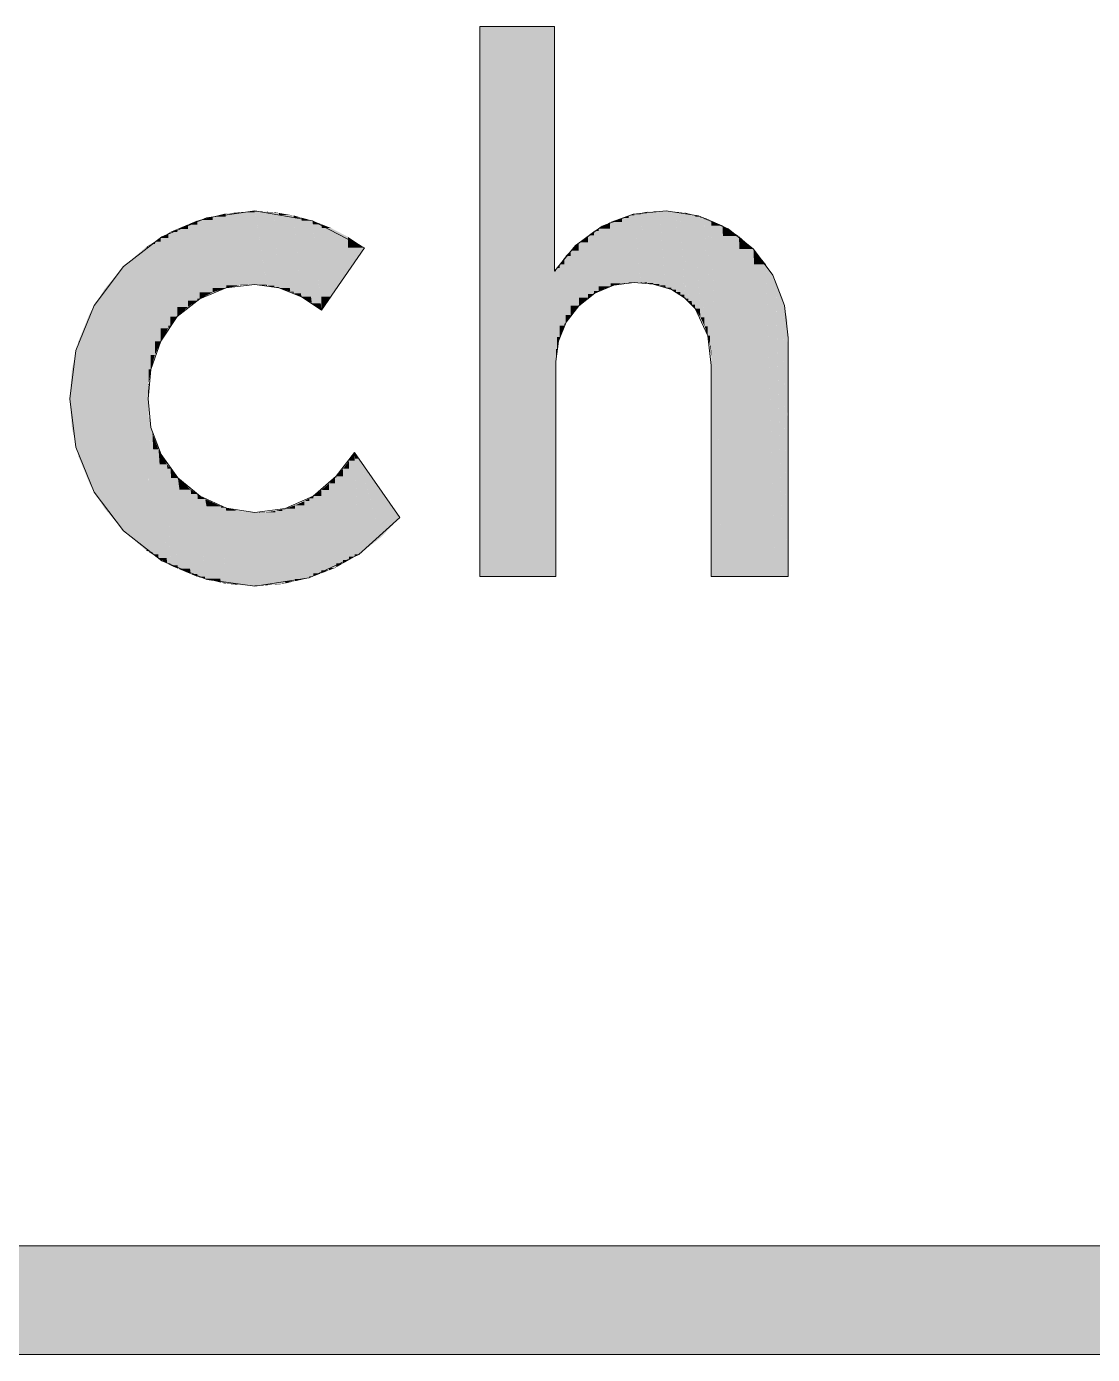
# Model space of a CAD drawing. Extents: x -1 to 1342, y -35 to 723.
# Drawn here: x 1240.854 to 1244.786, y 266.8 to 271.698 of the extents above; entities that cross this region are included whole.
import ezdxf

# ---------------------------------------------------------------- set-up
doc = ezdxf.new("R2010")
doc.units = 0
doc.layers.get('0').update_dxf_attribs({"lineweight": 18})
doc.layers.add('P11_Plankopf_Ausführung_AF_4_800 Plankopf', color=7, linetype='Continuous', lineweight=25)

# ---------------------------------------------------------------- blocks, each defined once
blk = doc.blocks.new('Referenz-A0SKLQSHLL', base_point=(1054.4775, 131.3883))
at = {"layer": 'P11_Plankopf_Ausführung_AF_4_800 Plankopf', "color": 0, "linetype": 'Continuous', "lineweight": 13, "ltscale": 16.9}
for p, q in [((1242.8021, 271.6976), (1242.5258, 271.6976)), ((1242.5258, 271.6976), (1242.5258, 269.6696)), ((1242.8021, 270.7948), (1242.8021, 271.6976)), ((1241.5185, 270.9925), (1241.3531, 270.9225)), ((1241.6963, 271.0173), (1241.5185, 270.9925)), ((1241.9092, 270.9814), (1241.6963, 271.0173)), ((1243.0923, 271.0051), (1242.9781, 270.9615)), ((1243.214, 271.0176), (1243.0923, 271.0051)), ((1243.3325, 270.9996), (1243.214, 271.0176)), ((1243.4423, 270.9516), (1243.3325, 270.9996)), ((1242.1007, 270.8817), (1241.9092, 270.9814)), ((1242.9781, 270.9615), (1242.8791, 270.8898)), ((1243.5359, 270.8768), (1243.4423, 270.9516)), ((1241.3531, 270.9225), (1241.2114, 270.812)), ((1242.8791, 270.8898), (1242.8021, 270.7948)), ((1241.942, 270.6514), (1242.1007, 270.8817)), ((1243.607, 270.7803), (1243.5359, 270.8768)), ((1241.2114, 270.812), (1241.1032, 270.6687)), ((1241.6963, 270.7461), (1241.5912, 270.7339)), ((1241.7847, 270.7334), (1241.6963, 270.7461)), ((1243.021, 270.7437), (1242.9512, 270.7144)), ((1243.0961, 270.7539), (1243.021, 270.7437)), ((1243.1662, 270.748), (1243.0961, 270.7539)), ((1243.2333, 270.7272), (1243.1662, 270.748)), ((1243.6507, 270.6687), (1243.607, 270.7803)), ((1241.4934, 270.6935), (1241.4103, 270.6281)), ((1241.5912, 270.7339), (1241.4934, 270.6935)), ((1241.8679, 270.7013), (1241.7847, 270.7334)), ((1241.942, 270.6514), (1241.8679, 270.7013)), ((1242.9512, 270.7144), (1242.8913, 270.668)), ((1243.2814, 270.6976), (1243.2333, 270.7272)), ((1243.3207, 270.6571), (1243.2814, 270.6976)), ((1241.1032, 270.6687), (1241.0357, 270.5023)), ((1242.8913, 270.668), (1242.8454, 270.6076)), ((1243.3675, 270.5569), (1243.3207, 270.6571)), ((1243.664, 270.5495), (1243.6507, 270.6687)), ((1241.4103, 270.6281), (1241.3493, 270.5368)), ((1242.8454, 270.6076), (1242.8168, 270.5375)), ((1243.3802, 270.447), (1243.3675, 270.5569)), ((1243.664, 269.6696), (1243.664, 270.5495)), ((1241.0357, 270.5023), (1241.0137, 270.324)), ((1241.3493, 270.5368), (1241.3126, 270.4333)), ((1242.8168, 270.5375), (1242.8072, 270.4623)), ((1242.8072, 269.6696), (1242.8072, 270.4623)), ((1243.3802, 270.447), (1243.3802, 269.6696)), ((1241.3126, 270.4333), (1241.3025, 270.324)), ((1241.0137, 270.324), (1241.036, 270.1462)), ((1241.3025, 270.324), (1241.3131, 270.2184)), ((1241.3131, 270.2184), (1241.3506, 270.119)), ((1241.036, 270.1462), (1241.1037, 269.9802)), ((1241.3506, 270.119), (1241.4126, 270.0328)), ((1241.9967, 270.0387), (1242.0646, 270.1271)), ((1242.2312, 269.8866), (1242.0646, 270.1271)), ((1241.4126, 270.0328), (1241.4948, 269.9655)), ((1241.9121, 269.9661), (1241.9967, 270.0387)), ((1241.1037, 269.9802), (1241.212, 269.8374)), ((1241.4948, 269.9655), (1241.5915, 269.9218)), ((1241.8087, 269.9197), (1241.9121, 269.9661)), ((1241.5915, 269.9218), (1241.6963, 269.9047)), ((1241.6963, 269.9047), (1241.8087, 269.9197)), ((1242.0804, 269.7507), (1242.2312, 269.8866)), ((1241.212, 269.8374), (1241.3536, 269.7275)), ((1241.3536, 269.7275), (1241.5188, 269.6579)), ((1241.897, 269.6639), (1242.0804, 269.7507)), ((1241.6963, 269.6335), (1241.897, 269.6639)), ((1242.5258, 269.6696), (1242.8072, 269.6696)), ((1243.3802, 269.6696), (1243.664, 269.6696)), ((1241.5188, 269.6579), (1241.6963, 269.6335)), ((1252.8266, 267.2), (1054.8266, 267.2)), ((1054.8266, 266.8), (1252.8266, 266.8))]:
    blk.add_line(p, q, dxfattribs=at)
at = {"layer": 'P11_Plankopf_Ausführung_AF_4_800 Plankopf', "color": 0, "linetype": 'Continuous', "lineweight": 0, "ltscale": 0.0169}
for points in [[(1242.5258, 269.6696), (1242.8021, 269.6696), (1242.5258, 271.6976)], [(1242.8021, 270.7948), (1242.8021, 271.6976), (1242.5258, 271.6976)], [(1242.8021, 270.7948), (1242.6488, 270.7948), (1242.5258, 271.6976)], [(1241.4934, 270.982), (1241.484, 270.982), (1241.4934, 270.9843)], [(1241.5409, 270.9843), (1241.4934, 270.9843), (1241.5409, 270.9961)], [(1241.5409, 270.717), (1241.4934, 270.717), (1241.4934, 270.9843)], [(1241.5409, 270.717), (1241.5409, 270.9843), (1241.4934, 270.9843)], [(1241.5888, 270.9961), (1241.5409, 270.9961), (1241.5888, 271.008)], [(1241.5888, 270.733), (1241.5409, 270.733), (1241.5409, 270.9961)], [(1241.5888, 270.733), (1241.5888, 270.9961), (1241.5409, 270.9961)], [(1241.5912, 271.008), (1241.5888, 271.008), (1241.5912, 271.0082)], [(1241.5912, 270.7339), (1241.5888, 270.7339), (1241.5888, 271.008)], [(1241.5912, 270.7339), (1241.5912, 271.008), (1241.5888, 271.008)], [(1241.6434, 271.0082), (1241.5912, 271.0082), (1241.6434, 271.0127)], [(1241.6434, 270.7436), (1241.5912, 270.7436), (1241.5912, 271.0082)], [(1241.6434, 270.7436), (1241.6434, 271.0082), (1241.5912, 271.0082)], [(1241.6963, 271.0127), (1241.6434, 271.0127), (1241.6963, 271.0173)], [(1241.6963, 270.7461), (1241.6434, 270.7461), (1241.6434, 271.0127)], [(1241.6963, 270.7461), (1241.6963, 271.0127), (1241.6434, 271.0127)], [(1241.7402, 270.7461), (1241.6963, 270.7461), (1241.6963, 271.0173)], [(1241.7409, 271.0145), (1241.6968, 271.0145), (1241.6963, 271.0173)], [(1241.7409, 270.7422), (1241.7409, 271.0145), (1241.6968, 271.0145)], [(1241.7679, 270.7422), (1241.7409, 270.7422), (1241.7409, 271.0145)], [(1241.7684, 271.0127), (1241.741, 271.0127), (1241.7409, 271.0145)], [(1241.7684, 270.7367), (1241.7684, 271.0127), (1241.741, 271.0127)], [(1241.7845, 270.7367), (1241.7684, 270.7367), (1241.7684, 271.0127)], [(1241.7847, 271.01), (1241.7686, 271.01), (1241.7684, 271.0127)], [(1241.7847, 270.7334), (1241.7847, 271.01), (1241.7686, 271.01)], [(1241.8252, 270.7334), (1241.7847, 270.7334), (1241.7847, 271.01)], [(1241.8272, 271.0028), (1241.7857, 271.0028), (1241.7847, 271.01)], [(1241.8272, 270.7197), (1241.8272, 271.0028), (1241.7857, 271.0028)], [(1241.8394, 270.7197), (1241.8272, 270.7197), (1241.8272, 271.0028)], [(1241.8396, 271.0007), (1241.8273, 271.0007), (1241.8272, 271.0028)], [(1241.8396, 270.7141), (1241.8396, 271.0007), (1241.8273, 271.0007)], [(1241.8667, 270.7141), (1241.8396, 270.7141), (1241.8396, 271.0007)], [(1241.8679, 270.9928), (1241.8404, 270.9928), (1241.8396, 271.0007)], [(1241.8679, 270.7013), (1241.8679, 270.9928), (1241.8404, 270.9928)], [(1241.9036, 270.7013), (1241.8679, 270.7013), (1241.8679, 270.9928)], [(1241.9064, 270.9822), (1241.8692, 270.9822), (1241.8679, 270.9928)], [(1243.0507, 270.977), (1243.0095, 270.977), (1243.0507, 270.9919)], [(1243.0754, 270.9919), (1243.0507, 270.9919), (1243.0754, 271.0008)], [(1243.0754, 270.7522), (1243.0507, 270.7522), (1243.0507, 270.9919)], [(1243.0754, 270.7522), (1243.0754, 270.9919), (1243.0507, 270.9919)], [(1243.0961, 271.0008), (1243.0754, 271.0008), (1243.0961, 271.0049)], [(1243.0961, 270.7539), (1243.0754, 270.7539), (1243.0754, 271.0008)], [(1243.0961, 270.7539), (1243.0961, 271.0008), (1243.0754, 271.0008)], [(1243.1196, 271.0049), (1243.0961, 271.0049), (1243.1196, 271.0095)], [(1243.1195, 270.7539), (1243.0961, 270.7539), (1243.0961, 271.0049)], [(1243.1196, 270.7536), (1243.1196, 271.0049), (1243.0961, 271.0049)], [(1243.143, 271.0095), (1243.1196, 271.0095), (1243.143, 271.0142)], [(1243.1428, 270.7536), (1243.1196, 270.7536), (1243.1196, 271.0095)], [(1243.143, 270.7517), (1243.143, 271.0095), (1243.1196, 271.0095)], [(1243.144, 271.0142), (1243.143, 271.0142), (1243.144, 271.0144)], [(1243.144, 270.7517), (1243.143, 270.7517), (1243.143, 271.0142)], [(1243.144, 270.7515), (1243.144, 271.0142), (1243.143, 271.0142)], [(1243.1662, 271.0144), (1243.144, 271.0144), (1243.1662, 271.0154)], [(1243.1659, 270.7515), (1243.144, 270.7515), (1243.144, 271.0144)], [(1243.1662, 270.748), (1243.1662, 271.0144), (1243.144, 271.0144)], [(1243.189, 271.0154), (1243.1662, 271.0154), (1243.189, 271.0165)], [(1243.1886, 270.748), (1243.1662, 270.748), (1243.1662, 271.0154)], [(1243.189, 270.7427), (1243.189, 271.0154), (1243.1662, 271.0154)], [(1243.2115, 271.0165), (1243.189, 271.0165), (1243.2115, 271.0175)], [(1243.2109, 270.7427), (1243.189, 270.7427), (1243.189, 271.0165)], [(1243.2115, 270.7357), (1243.2115, 271.0165), (1243.189, 271.0165)], [(1243.214, 271.0175), (1243.2115, 271.0175), (1243.214, 271.0176)], [(1243.214, 270.7357), (1243.2115, 270.7357), (1243.2115, 271.0175)], [(1243.214, 270.7348), (1243.214, 271.0175), (1243.2115, 271.0175)], [(1243.2328, 270.7348), (1243.214, 270.7348), (1243.214, 271.0176)], [(1243.2333, 271.0157), (1243.2141, 271.0157), (1243.214, 271.0176)], [(1243.2333, 270.7272), (1243.2333, 271.0157), (1243.2141, 271.0157)], [(1243.2497, 270.7272), (1243.2333, 270.7272), (1243.2333, 271.0157)], [(1243.2501, 271.014), (1243.2334, 271.014), (1243.2333, 271.0157)], [(1243.2501, 270.7187), (1243.2501, 271.014), (1243.2334, 271.014)], [(1243.2657, 270.7187), (1243.2501, 270.7187), (1243.2501, 271.014)], [(1243.2662, 271.0125), (1243.2502, 271.0125), (1243.2501, 271.014)], [(1243.2662, 270.7088), (1243.2662, 271.0125), (1243.2502, 271.0125)], [(1243.2808, 270.7088), (1243.2662, 270.7088), (1243.2662, 271.0125)], [(1243.2814, 271.011), (1243.2663, 271.011), (1243.2662, 271.0125)], [(1243.2814, 270.6976), (1243.2814, 271.011), (1243.2663, 271.011)], [(1243.2856, 270.6976), (1243.2814, 270.6976), (1243.2814, 271.011)], [(1243.2857, 271.0105), (1243.2814, 271.0105), (1243.2814, 271.011)], [(1243.2857, 270.6938), (1243.2857, 271.0105), (1243.2814, 271.0105)], [(1243.2953, 270.6938), (1243.2857, 270.6938), (1243.2857, 271.0105)], [(1243.2956, 271.008), (1243.2857, 271.008), (1243.2857, 271.0105)], [(1243.2956, 270.6852), (1243.2956, 271.008), (1243.2857, 271.008)], [(1243.3082, 270.6852), (1243.2956, 270.6852), (1243.2956, 271.008)], [(1243.3087, 271.0045), (1243.2957, 271.0045), (1243.2956, 271.008)], [(1243.3087, 270.6716), (1243.3087, 271.0045), (1243.2957, 271.0045)], [(1243.3202, 270.6716), (1243.3087, 270.6716), (1243.3087, 271.0045)], [(1243.3207, 271.0014), (1243.3088, 271.0014), (1243.3087, 271.0045)], [(1243.3207, 270.6571), (1243.3207, 271.0014), (1243.3088, 271.0014)], [(1243.3382, 270.6571), (1243.3207, 270.6571), (1243.3207, 271.0014)], [(1243.3399, 270.9964), (1243.3209, 270.9964), (1243.3207, 271.0014)], [(1243.3399, 270.6254), (1243.3399, 270.9964), (1243.3209, 270.9964)], [(1243.3541, 270.6254), (1243.3399, 270.6254), (1243.3399, 270.9964)], [(1243.3554, 270.9924), (1243.34, 270.9924), (1243.3399, 270.9964)], [(1243.3554, 270.5922), (1243.3554, 270.9924), (1243.34, 270.9924)], [(1243.3555, 270.5922), (1243.3554, 270.5922), (1243.3554, 270.9924)], [(1243.3555, 270.9923), (1243.3554, 270.9923), (1243.3554, 270.9924)], [(1243.3555, 270.5919), (1243.3555, 270.9923), (1243.3554, 270.9923)], [(1243.3666, 270.5919), (1243.3555, 270.5919), (1243.3555, 270.9923)], [(1243.3675, 270.987), (1243.3557, 270.987), (1243.3555, 270.9923)], [(1243.3675, 270.5569), (1243.3675, 270.987), (1243.3557, 270.987)], [(1243.3751, 270.5569), (1243.3675, 270.5569), (1243.3675, 270.987)], [(1243.3757, 270.9835), (1243.3676, 270.9835), (1243.3675, 270.987)], [(1243.3757, 270.5208), (1243.3757, 270.9835), (1243.3676, 270.9835)], [(1243.3796, 270.5208), (1243.3757, 270.5208), (1243.3757, 270.9835)], [(1243.3799, 270.9816), (1243.3757, 270.9816), (1243.3757, 270.9835)], [(1241.377, 270.9179), (1241.3493, 270.9179), (1241.377, 270.9351)], [(1241.3846, 270.9351), (1241.377, 270.9351), (1241.3846, 270.9399)], [(1241.3846, 270.5944), (1241.377, 270.5944), (1241.377, 270.9351)], [(1241.3846, 270.5944), (1241.3846, 270.9351), (1241.377, 270.9351)], [(1241.4103, 270.9399), (1241.3846, 270.9399), (1241.4103, 270.9508)], [(1241.4103, 270.6281), (1241.3846, 270.6281), (1241.3846, 270.9399)], [(1241.4103, 270.6281), (1241.4103, 270.9399), (1241.3846, 270.9399)], [(1241.4496, 270.9508), (1241.4103, 270.9508), (1241.4496, 270.9674)], [(1241.4496, 270.6636), (1241.4103, 270.6636), (1241.4103, 270.9508)], [(1241.4496, 270.6636), (1241.4496, 270.9508), (1241.4103, 270.9508)], [(1241.484, 270.9674), (1241.4496, 270.9674), (1241.484, 270.982)], [(1241.484, 270.6871), (1241.4496, 270.6871), (1241.4496, 270.9674)], [(1241.484, 270.6871), (1241.484, 270.9674), (1241.4496, 270.9674)], [(1241.4934, 270.6935), (1241.484, 270.6935), (1241.484, 270.982)], [(1241.4934, 270.6935), (1241.4934, 270.982), (1241.484, 270.982)], [(1241.9064, 270.6784), (1241.9064, 270.9822), (1241.8692, 270.9822)], [(1241.9092, 270.6784), (1241.9064, 270.6784), (1241.9064, 270.9822)], [(1241.9092, 270.9814), (1241.9064, 270.9814), (1241.9064, 270.9822)], [(1241.9092, 270.6763), (1241.9092, 270.9814), (1241.9064, 270.9814)], [(1241.9395, 270.6763), (1241.9092, 270.6763), (1241.9092, 270.9814)], [(1241.942, 270.9684), (1241.9105, 270.9684), (1241.9092, 270.9814)], [(1241.942, 270.6514), (1241.942, 270.9684), (1241.9105, 270.9684)], [(1241.9764, 270.7014), (1241.942, 270.7014), (1241.942, 270.9684)], [(1241.9764, 270.9549), (1241.9437, 270.9549), (1241.942, 270.9684)], [(1241.9764, 270.7014), (1241.9764, 270.9549), (1241.9437, 270.9549)], [(1242.0405, 270.7943), (1241.9764, 270.7943), (1241.9764, 270.9549)], [(1242.0405, 270.9215), (1241.9897, 270.9215), (1241.9764, 270.9549)], [(1242.948, 270.927), (1242.9258, 270.927), (1242.948, 270.9437)], [(1242.9645, 270.9437), (1242.948, 270.9437), (1242.9645, 270.9527)], [(1242.9645, 270.7217), (1242.948, 270.7217), (1242.948, 270.9437)], [(1242.9645, 270.7217), (1242.9645, 270.9437), (1242.948, 270.9437)], [(1243.0065, 270.9527), (1242.9645, 270.9527), (1243.0065, 270.9754)], [(1243.0065, 270.7393), (1242.9645, 270.7393), (1242.9645, 270.9527)], [(1243.0065, 270.7393), (1243.0065, 270.9527), (1242.9645, 270.9527)], [(1243.0095, 270.9754), (1243.0065, 270.9754), (1243.0095, 270.977)], [(1243.0095, 270.7401), (1243.0065, 270.7401), (1243.0065, 270.9754)], [(1243.0095, 270.7401), (1243.0095, 270.9754), (1243.0065, 270.9754)], [(1243.0507, 270.7502), (1243.0095, 270.7502), (1243.0095, 270.977)], [(1243.0507, 270.7502), (1243.0507, 270.977), (1243.0095, 270.977)], [(1243.3799, 270.484), (1243.3799, 270.9816), (1243.3757, 270.9816)], [(1243.3802, 270.484), (1243.3799, 270.484), (1243.3799, 270.9816)], [(1243.3802, 270.9815), (1243.3799, 270.9815), (1243.3799, 270.9816)], [(1243.3802, 270.447), (1243.3802, 270.9815), (1243.3799, 270.9815)], [(1243.397, 270.447), (1243.3802, 270.447), (1243.3802, 270.9815)], [(1243.4214, 270.9635), (1243.3808, 270.9635), (1243.3802, 270.9815)], [(1243.4214, 269.6696), (1243.4214, 270.9635), (1243.3808, 270.9635)], [(1243.4214, 269.6696), (1243.4821, 269.6696), (1243.4214, 270.9635)], [(1243.4821, 270.9246), (1243.4232, 270.9246), (1243.4214, 270.9635)], [(1241.3025, 270.8831), (1241.2935, 270.8831), (1241.3025, 270.8887)], [(1241.3042, 270.8887), (1241.3025, 270.8887), (1241.3042, 270.8898)], [(1241.3042, 270.379), (1241.3025, 270.379), (1241.3025, 270.8887)], [(1241.3042, 270.379), (1241.3042, 270.8887), (1241.3025, 270.8887)], [(1241.3126, 270.8898), (1241.3042, 270.8898), (1241.3126, 270.895)], [(1241.3126, 270.4333), (1241.3042, 270.4333), (1241.3042, 270.8898)], [(1241.3126, 270.4333), (1241.3126, 270.8898), (1241.3042, 270.8898)], [(1241.3278, 270.895), (1241.3126, 270.895), (1241.3278, 270.9045)], [(1241.3278, 270.4862), (1241.3126, 270.4862), (1241.3126, 270.895)], [(1241.3278, 270.4862), (1241.3278, 270.895), (1241.3126, 270.895)], [(1241.3493, 270.9045), (1241.3278, 270.9045), (1241.3493, 270.9179)], [(1241.3493, 270.5368), (1241.3278, 270.5368), (1241.3278, 270.9045)], [(1241.3493, 270.5368), (1241.3493, 270.9045), (1241.3278, 270.9045)], [(1241.377, 270.5843), (1241.3493, 270.5843), (1241.3493, 270.9179)], [(1241.377, 270.5843), (1241.377, 270.9179), (1241.3493, 270.9179)], [(1242.0405, 270.7943), (1242.0405, 270.9215), (1241.9897, 270.9215)], [(1242.1007, 270.8817), (1242.0405, 270.8817), (1242.0405, 270.9215)], [(1242.8913, 270.8708), (1242.8619, 270.8708), (1242.8913, 270.9008)], [(1242.8921, 270.9008), (1242.8913, 270.9008), (1242.8921, 270.9016)], [(1242.8921, 270.6687), (1242.8913, 270.6687), (1242.8913, 270.9008)], [(1242.8921, 270.6687), (1242.8921, 270.9008), (1242.8913, 270.9008)], [(1242.9258, 270.9016), (1242.8921, 270.9016), (1242.9258, 270.927)], [(1242.9258, 270.6977), (1242.8921, 270.6977), (1242.8921, 270.9016)], [(1242.9258, 270.6977), (1242.9258, 270.9016), (1242.8921, 270.9016)], [(1242.948, 270.7115), (1242.9258, 270.7115), (1242.9258, 270.927)], [(1242.948, 270.7115), (1242.948, 270.927), (1242.9258, 270.927)], [(1243.4821, 269.6696), (1243.4821, 270.9246), (1243.4232, 270.9246)], [(1243.4821, 269.6696), (1243.5359, 269.6696), (1243.4821, 270.9246)], [(1243.5359, 270.8768), (1243.4841, 270.8768), (1243.4821, 270.9246)], [(1241.293, 270.8125), (1241.212, 270.8125), (1241.293, 270.8828)], [(1241.2935, 270.8828), (1241.293, 270.8828), (1241.2935, 270.8831)], [(1241.2935, 269.7674), (1241.293, 269.7674), (1241.293, 270.8828)], [(1241.2935, 269.767), (1241.2935, 270.8828), (1241.293, 270.8828)], [(1241.3025, 269.767), (1241.2935, 269.767), (1241.2935, 270.8831)], [(1241.3025, 269.7614), (1241.3025, 270.8831), (1241.2935, 270.8831)], [(1242.0405, 270.7943), (1242.1007, 270.8817), (1242.0405, 270.8817)], [(1242.8382, 270.821), (1242.821, 270.821), (1242.8382, 270.8449)], [(1242.8431, 270.8449), (1242.8382, 270.8449), (1242.8431, 270.8516)], [(1242.8431, 270.6022), (1242.8382, 270.6022), (1242.8382, 270.8449)], [(1242.8431, 270.6022), (1242.8431, 270.8449), (1242.8382, 270.8449)], [(1242.8619, 270.8516), (1242.8431, 270.8516), (1242.8619, 270.8708)], [(1242.8619, 270.6332), (1242.8431, 270.6332), (1242.8431, 270.8516)], [(1242.8619, 270.6332), (1242.8619, 270.8516), (1242.8431, 270.8516)], [(1242.8913, 270.668), (1242.8619, 270.668), (1242.8619, 270.8708)], [(1242.8913, 270.668), (1242.8913, 270.8708), (1242.8619, 270.8708)], [(1243.5359, 269.6696), (1243.5359, 270.8768), (1243.4841, 270.8768)], [(1243.5359, 269.6696), (1243.5816, 269.6696), (1243.5359, 270.8768)], [(1243.5816, 270.8211), (1243.538, 270.8211), (1243.5359, 270.8768)], [(1241.2114, 270.7301), (1241.1425, 270.7301), (1241.2114, 270.812)], [(1241.212, 270.812), (1241.2114, 270.812), (1241.212, 270.8125)], [(1241.212, 269.8381), (1241.2114, 269.8381), (1241.2114, 270.812)], [(1241.212, 269.8374), (1241.212, 270.812), (1241.2114, 270.812)], [(1241.2876, 269.8374), (1241.212, 269.8374), (1241.212, 270.8125)], [(1241.293, 269.7674), (1241.293, 270.8125), (1241.212, 270.8125)], [(1241.9764, 270.7014), (1242.0405, 270.7943), (1241.9764, 270.7943)], [(1242.8021, 269.6696), (1242.8021, 270.7948), (1242.6488, 270.7948)], [(1242.8072, 270.7948), (1242.8021, 270.7948), (1242.8072, 270.8019)], [(1242.8021, 269.6696), (1242.8072, 269.6696), (1242.8021, 270.7948)], [(1242.8072, 270.4623), (1242.8072, 270.7948), (1242.8021, 270.7948)], [(1242.8072, 270.4623), (1242.8036, 270.4623), (1242.8021, 270.7948)], [(1242.8106, 270.8019), (1242.8072, 270.8019), (1242.8106, 270.8066)], [(1242.8106, 270.5078), (1242.8072, 270.5078), (1242.8072, 270.8019)], [(1242.8106, 270.5078), (1242.8106, 270.8019), (1242.8072, 270.8019)], [(1242.821, 270.8066), (1242.8106, 270.8066), (1242.821, 270.821)], [(1242.821, 270.5521), (1242.8106, 270.5521), (1242.8106, 270.8066)], [(1242.821, 270.5521), (1242.821, 270.8066), (1242.8106, 270.8066)], [(1242.8382, 270.5943), (1242.821, 270.5943), (1242.821, 270.821)], [(1242.8382, 270.5943), (1242.8382, 270.821), (1242.821, 270.821)], [(1243.5816, 269.6696), (1243.5816, 270.8211), (1243.538, 270.8211)], [(1243.5816, 269.6696), (1243.618, 269.6696), (1243.5816, 270.8211)], [(1243.618, 270.7589), (1243.5836, 270.7589), (1243.5816, 270.8211)], [(1241.5912, 270.7339), (1241.6434, 270.7436), (1241.5912, 270.7436)], [(1241.6434, 270.7436), (1241.6963, 270.7461), (1241.6434, 270.7461)], [(1241.7409, 270.7422), (1241.7402, 270.7461), (1241.6963, 270.7461)], [(1241.7684, 270.7367), (1241.7679, 270.7422), (1241.7409, 270.7422)], [(1242.9645, 270.7217), (1243.0065, 270.7393), (1242.9645, 270.7393)], [(1243.0065, 270.7393), (1243.0095, 270.7401), (1243.0065, 270.7401)], [(1243.0095, 270.7401), (1243.0507, 270.7502), (1243.0095, 270.7502)], [(1243.0507, 270.7502), (1243.0754, 270.7522), (1243.0507, 270.7522)], [(1243.0754, 270.7522), (1243.0961, 270.7539), (1243.0754, 270.7539)], [(1243.1196, 270.7536), (1243.1195, 270.7539), (1243.0961, 270.7539)], [(1243.143, 270.7517), (1243.1428, 270.7536), (1243.1196, 270.7536)], [(1243.144, 270.7515), (1243.144, 270.7517), (1243.143, 270.7517)], [(1243.1662, 270.748), (1243.1659, 270.7515), (1243.144, 270.7515)], [(1243.189, 270.7427), (1243.1886, 270.748), (1243.1662, 270.748)], [(1243.2115, 270.7357), (1243.2109, 270.7427), (1243.189, 270.7427)], [(1243.618, 269.6696), (1243.618, 270.7589), (1243.5836, 270.7589)], [(1243.618, 269.6696), (1243.6443, 269.6696), (1243.618, 270.7589)], [(1243.6443, 270.6918), (1243.6197, 270.6918), (1243.618, 270.7589)], [(1241.1419, 270.6377), (1241.0867, 270.6377), (1241.1419, 270.7294)], [(1241.1425, 270.7294), (1241.1419, 270.7294), (1241.1425, 270.7301)], [(1241.1425, 269.9206), (1241.1419, 269.9206), (1241.1419, 270.7294)], [(1241.1425, 269.9197), (1241.1425, 270.7294), (1241.1419, 270.7294)], [(1241.2051, 269.9197), (1241.1425, 269.9197), (1241.1425, 270.7301)], [(1241.2114, 269.8381), (1241.2114, 270.7301), (1241.1425, 270.7301)], [(1241.484, 270.6871), (1241.4934, 270.6935), (1241.484, 270.6935)], [(1241.4934, 270.6935), (1241.5409, 270.717), (1241.4934, 270.717)], [(1241.5409, 270.717), (1241.5888, 270.733), (1241.5409, 270.733)], [(1241.5888, 270.733), (1241.5912, 270.7339), (1241.5888, 270.7339)], [(1241.7847, 270.7334), (1241.7845, 270.7367), (1241.7684, 270.7367)], [(1241.8272, 270.7197), (1241.8252, 270.7334), (1241.7847, 270.7334)], [(1241.8396, 270.7141), (1241.8394, 270.7197), (1241.8272, 270.7197)], [(1241.8679, 270.7013), (1241.8667, 270.7141), (1241.8396, 270.7141)], [(1241.9064, 270.6784), (1241.9036, 270.7013), (1241.8679, 270.7013)], [(1241.942, 270.6514), (1241.9764, 270.7014), (1241.942, 270.7014)], [(1242.8921, 270.6687), (1242.9258, 270.6977), (1242.8921, 270.6977)], [(1242.9258, 270.6977), (1242.948, 270.7115), (1242.9258, 270.7115)], [(1242.948, 270.7115), (1242.9645, 270.7217), (1242.948, 270.7217)], [(1243.214, 270.7348), (1243.214, 270.7357), (1243.2115, 270.7357)], [(1243.2333, 270.7272), (1243.2328, 270.7348), (1243.214, 270.7348)], [(1243.2501, 270.7187), (1243.2497, 270.7272), (1243.2333, 270.7272)], [(1243.2662, 270.7088), (1243.2657, 270.7187), (1243.2501, 270.7187)], [(1243.2814, 270.6976), (1243.2808, 270.7088), (1243.2662, 270.7088)], [(1243.2857, 270.6938), (1243.2856, 270.6976), (1243.2814, 270.6976)], [(1243.2956, 270.6852), (1243.2953, 270.6938), (1243.2857, 270.6938)], [(1243.6443, 269.6696), (1243.6443, 270.6918), (1243.6197, 270.6918)], [(1243.6443, 269.6696), (1243.6597, 269.6696), (1243.6443, 270.6918)], [(1243.6597, 270.6215), (1243.6454, 270.6215), (1243.6443, 270.6918)], [(1241.4103, 270.6281), (1241.4496, 270.6636), (1241.4103, 270.6636)], [(1241.4496, 270.6636), (1241.484, 270.6871), (1241.4496, 270.6871)], [(1241.9092, 270.6763), (1241.9092, 270.6784), (1241.9064, 270.6784)], [(1241.942, 270.6514), (1241.9395, 270.6763), (1241.9092, 270.6763)], [(1242.8619, 270.6332), (1242.8913, 270.668), (1242.8619, 270.668)], [(1242.8913, 270.668), (1242.8921, 270.6687), (1242.8913, 270.6687)], [(1243.3087, 270.6716), (1243.3082, 270.6852), (1243.2956, 270.6852)], [(1243.3207, 270.6571), (1243.3202, 270.6716), (1243.3087, 270.6716)], [(1243.3399, 270.6254), (1243.3382, 270.6571), (1243.3207, 270.6571)], [(1241.0862, 270.5378), (1241.0461, 270.5378), (1241.0862, 270.6369)], [(1241.0867, 270.6369), (1241.0862, 270.6369), (1241.0867, 270.6377)], [(1241.0867, 270.0131), (1241.0862, 270.0131), (1241.0862, 270.6369)], [(1241.0867, 270.0119), (1241.0867, 270.6369), (1241.0862, 270.6369)], [(1241.1349, 270.0119), (1241.0867, 270.0119), (1241.0867, 270.6377)], [(1241.1419, 269.9206), (1241.1419, 270.6377), (1241.0867, 270.6377)], [(1241.377, 270.5843), (1241.3846, 270.5944), (1241.377, 270.5944)], [(1241.3846, 270.5944), (1241.4103, 270.6281), (1241.3846, 270.6281)], [(1242.821, 270.5521), (1242.8382, 270.5943), (1242.821, 270.5943)], [(1242.8382, 270.5943), (1242.8431, 270.6022), (1242.8382, 270.6022)], [(1242.8431, 270.6022), (1242.8619, 270.6332), (1242.8431, 270.6332)], [(1243.3554, 270.5922), (1243.3541, 270.6254), (1243.3399, 270.6254)], [(1243.3555, 270.5919), (1243.3555, 270.5922), (1243.3554, 270.5922)], [(1243.3675, 270.5569), (1243.3666, 270.5919), (1243.3555, 270.5919)], [(1243.6597, 269.6696), (1243.6597, 270.6215), (1243.6454, 270.6215)], [(1243.6597, 269.6696), (1243.664, 269.6696), (1243.6597, 270.6215)], [(1243.664, 270.5495), (1243.6601, 270.5495), (1243.6597, 270.6215)], [(1241.3493, 270.5368), (1241.377, 270.5843), (1241.3493, 270.5843)], [(1242.8106, 270.5078), (1242.821, 270.5521), (1242.8106, 270.5521)], [(1243.3757, 270.5208), (1243.3751, 270.5569), (1243.3675, 270.5569)], [(1243.664, 269.6696), (1243.664, 270.5495), (1243.6601, 270.5495)], [(1241.0457, 270.4326), (1241.0215, 270.4326), (1241.0457, 270.5369)], [(1241.0461, 270.5369), (1241.0457, 270.5369), (1241.0461, 270.5378)], [(1241.0461, 270.1132), (1241.0457, 270.1132), (1241.0457, 270.5369)], [(1241.0461, 270.1117), (1241.0461, 270.5369), (1241.0457, 270.5369)], [(1241.0787, 270.1117), (1241.0461, 270.1117), (1241.0461, 270.5378)], [(1241.0862, 270.0131), (1241.0862, 270.5378), (1241.0461, 270.5378)], [(1241.3278, 270.4862), (1241.3493, 270.5368), (1241.3278, 270.5368)], [(1242.8072, 270.4623), (1242.8106, 270.5078), (1242.8072, 270.5078)], [(1243.3799, 270.484), (1243.3796, 270.5208), (1243.3757, 270.5208)], [(1241.3126, 270.4333), (1241.3278, 270.4862), (1241.3126, 270.4862)], [(1242.8072, 269.6696), (1242.8072, 270.4623), (1242.8036, 270.4623)], [(1243.3802, 270.447), (1243.3802, 270.484), (1243.3799, 270.484)], [(1243.4214, 269.6696), (1243.397, 270.447), (1243.3802, 270.447)], [(1243.3802, 269.6696), (1243.4214, 269.6696), (1243.3802, 270.447)], [(1241.0213, 270.324), (1241.0137, 270.324), (1241.0213, 270.4317)], [(1241.0215, 270.4317), (1241.0213, 270.4317), (1241.0215, 270.4326)], [(1241.0215, 270.2193), (1241.0213, 270.2193), (1241.0213, 270.4317)], [(1241.0215, 270.2166), (1241.0215, 270.4317), (1241.0213, 270.4317)], [(1241.0379, 270.2166), (1241.0215, 270.2166), (1241.0215, 270.4326)], [(1241.0457, 270.1132), (1241.0457, 270.4326), (1241.0215, 270.4326)], [(1241.3042, 270.379), (1241.3126, 270.4333), (1241.3042, 270.4333)], [(1241.3025, 270.324), (1241.3042, 270.379), (1241.3025, 270.379)], [(1241.0213, 270.2193), (1241.0213, 270.324), (1241.0137, 270.324)], [(1241.3055, 269.7614), (1241.3025, 269.7614), (1241.3025, 270.324)], [(1241.3055, 270.2603), (1241.3029, 270.2603), (1241.3025, 270.324)], [(1241.3055, 269.7595), (1241.3055, 270.2603), (1241.3029, 270.2603)], [(1241.3183, 269.7595), (1241.3055, 269.7595), (1241.3055, 270.2603)], [(1241.3185, 270.1978), (1241.3071, 270.1978), (1241.3055, 270.2603)], [(1241.0215, 270.2166), (1241.0215, 270.2193), (1241.0213, 270.2193)], [(1241.0457, 270.1132), (1241.0379, 270.2166), (1241.0215, 270.2166)], [(1241.3185, 269.7515), (1241.3185, 270.1978), (1241.3071, 270.1978)], [(1241.3404, 269.7515), (1241.3185, 269.7515), (1241.3185, 270.1978)], [(1241.3411, 270.1381), (1241.3214, 270.1381), (1241.3185, 270.1978)], [(1241.0461, 270.1117), (1241.0461, 270.1132), (1241.0457, 270.1132)], [(1241.0862, 270.0131), (1241.0787, 270.1117), (1241.0461, 270.1117)], [(1241.3411, 269.7374), (1241.3411, 270.1381), (1241.3214, 270.1381)], [(1241.3712, 269.7374), (1241.3411, 269.7374), (1241.3411, 270.1381)], [(1241.3727, 270.0826), (1241.3452, 270.0826), (1241.3411, 270.1381)], [(1242.0646, 270.0961), (1242.044, 270.0961), (1242.0646, 270.1271)], [(1242.0804, 269.7507), (1242.0646, 269.7507), (1242.0646, 270.1271)], [(1242.0804, 270.1042), (1242.0656, 270.1042), (1242.0646, 270.1271)], [(1242.0804, 269.7507), (1242.0804, 270.1042), (1242.0656, 270.1042)], [(1242.1608, 269.8132), (1242.0804, 269.8132), (1242.0804, 270.1042)], [(1242.1608, 269.9883), (1242.1125, 269.9883), (1242.0804, 270.1042)], [(1241.3727, 269.7178), (1241.3727, 270.0826), (1241.3452, 270.0826)], [(1241.3848, 269.7178), (1241.3727, 269.7178), (1241.3727, 270.0826)], [(1241.3851, 270.0672), (1241.3732, 270.0672), (1241.3727, 270.0826)], [(1241.3851, 269.7101), (1241.3851, 270.0672), (1241.3732, 270.0672)], [(1241.4117, 269.7101), (1241.3851, 269.7101), (1241.3851, 270.0672)], [(1241.4126, 270.0328), (1241.3876, 270.0328), (1241.3851, 270.0672)], [(1242.0214, 270.0387), (1241.9967, 270.0387), (1242.0214, 270.0666)], [(1242.044, 270.0666), (1242.0214, 270.0666), (1242.044, 270.0961)], [(1242.044, 269.7301), (1242.0214, 269.7301), (1242.0214, 270.0666)], [(1242.044, 269.7301), (1242.044, 270.0666), (1242.0214, 270.0666)], [(1242.0646, 269.7418), (1242.044, 269.7418), (1242.044, 270.0961)], [(1242.0646, 269.7418), (1242.0646, 270.0961), (1242.044, 270.0961)], [(1241.0867, 270.0119), (1241.0867, 270.0131), (1241.0862, 270.0131)], [(1241.1419, 269.9206), (1241.1349, 270.0119), (1241.0867, 270.0119)], [(1241.4126, 269.6985), (1241.4126, 270.0328), (1241.3876, 270.0328)], [(1241.4572, 269.6985), (1241.4126, 269.6985), (1241.4126, 270.0328)], [(1241.4598, 269.9898), (1241.4183, 269.9898), (1241.4126, 270.0328)], [(1241.9702, 269.9883), (1241.942, 269.9883), (1241.9702, 270.0126)], [(1241.9919, 270.0126), (1241.9702, 270.0126), (1241.9919, 270.0339)], [(1241.9919, 269.7006), (1241.9702, 269.7006), (1241.9702, 270.0126)], [(1241.9919, 269.7006), (1241.9919, 270.0126), (1241.9702, 270.0126)], [(1241.9967, 270.0339), (1241.9919, 270.0339), (1241.9967, 270.0387)], [(1241.9967, 269.7033), (1241.9919, 269.7033), (1241.9919, 270.0339)], [(1241.9967, 269.7033), (1241.9967, 270.0339), (1241.9919, 270.0339)], [(1242.0214, 269.7173), (1241.9967, 269.7173), (1241.9967, 270.0387)], [(1242.0214, 269.7173), (1242.0214, 270.0387), (1241.9967, 270.0387)], [(1241.4598, 269.6787), (1241.4598, 269.9898), (1241.4183, 269.9898)], [(1241.4836, 269.6787), (1241.4598, 269.6787), (1241.4598, 269.9898)], [(1241.4844, 269.9737), (1241.461, 269.9737), (1241.4598, 269.9898)], [(1241.4844, 269.6683), (1241.4844, 269.9737), (1241.461, 269.9737)], [(1241.5125, 269.6683), (1241.4844, 269.6683), (1241.4844, 269.9737)], [(1241.5132, 269.9548), (1241.4861, 269.9548), (1241.4844, 269.9737)], [(1241.5132, 269.6613), (1241.5132, 269.9548), (1241.4861, 269.9548)], [(1241.5686, 269.6613), (1241.5132, 269.6613), (1241.5132, 269.9548)], [(1241.5713, 269.9285), (1241.5181, 269.9285), (1241.5132, 269.9548)], [(1241.897, 269.9473), (1241.8792, 269.9473), (1241.897, 269.9575)], [(1241.9121, 269.9575), (1241.897, 269.9575), (1241.9121, 269.9661)], [(1241.9121, 269.6698), (1241.897, 269.6698), (1241.897, 269.9575)], [(1241.9121, 269.6698), (1241.9121, 269.9575), (1241.897, 269.9575)], [(1241.942, 269.9661), (1241.9121, 269.9661), (1241.942, 269.9883)], [(1241.942, 269.6813), (1241.9121, 269.6813), (1241.9121, 269.9661)], [(1241.942, 269.6813), (1241.942, 269.9661), (1241.9121, 269.9661)], [(1241.9702, 269.6922), (1241.942, 269.6922), (1241.942, 269.9883)], [(1241.9702, 269.6922), (1241.9702, 269.9883), (1241.942, 269.9883)], [(1242.1608, 269.8132), (1242.1608, 269.9883), (1242.1125, 269.9883)], [(1242.2312, 269.8866), (1242.1608, 269.8866), (1242.1608, 269.9883)], [(1241.1425, 269.9197), (1241.1425, 269.9206), (1241.1419, 269.9206)], [(1241.2114, 269.8381), (1241.2051, 269.9197), (1241.1425, 269.9197)], [(1241.5713, 269.6469), (1241.5713, 269.9285), (1241.5181, 269.9285)], [(1241.5887, 269.6469), (1241.5713, 269.6469), (1241.5713, 269.9285)], [(1241.589, 269.9237), (1241.5716, 269.9237), (1241.5713, 269.9285)], [(1241.589, 269.6426), (1241.589, 269.9237), (1241.5716, 269.9237)], [(1241.6323, 269.6426), (1241.589, 269.6426), (1241.589, 269.9237)], [(1241.6329, 269.9117), (1241.5908, 269.9117), (1241.589, 269.9237)], [(1241.6329, 269.6389), (1241.6329, 269.9117), (1241.5908, 269.9117)], [(1241.6951, 269.6389), (1241.6329, 269.6389), (1241.6329, 269.9117)], [(1241.6963, 269.9047), (1241.6345, 269.9047), (1241.6329, 269.9117)], [(1241.7342, 269.9047), (1241.6963, 269.9047), (1241.7342, 269.9061)], [(1241.7718, 269.9061), (1241.7342, 269.9061), (1241.7718, 269.9111)], [(1241.7718, 269.6394), (1241.7342, 269.6394), (1241.7342, 269.9061)], [(1241.7718, 269.6394), (1241.7718, 269.9061), (1241.7342, 269.9061)], [(1241.7978, 269.9111), (1241.7718, 269.9111), (1241.7978, 269.9171)], [(1241.7978, 269.6414), (1241.7718, 269.6414), (1241.7718, 269.9111)], [(1241.7978, 269.6414), (1241.7978, 269.9111), (1241.7718, 269.9111)], [(1241.8087, 269.9171), (1241.7978, 269.9171), (1241.8087, 269.9197)], [(1241.8087, 269.6439), (1241.7978, 269.6439), (1241.7978, 269.9171)], [(1241.8087, 269.6439), (1241.8087, 269.9171), (1241.7978, 269.9171)], [(1241.8446, 269.9197), (1241.8087, 269.9197), (1241.8446, 269.9318)], [(1241.8446, 269.652), (1241.8087, 269.652), (1241.8087, 269.9197)], [(1241.8446, 269.652), (1241.8446, 269.9197), (1241.8087, 269.9197)], [(1241.8792, 269.9318), (1241.8446, 269.9318), (1241.8792, 269.9473)], [(1241.8792, 269.6599), (1241.8446, 269.6599), (1241.8446, 269.9318)], [(1241.8792, 269.6599), (1241.8792, 269.9318), (1241.8446, 269.9318)], [(1241.897, 269.6639), (1241.8792, 269.6639), (1241.8792, 269.9473)], [(1241.897, 269.6639), (1241.897, 269.9473), (1241.8792, 269.9473)], [(1241.6963, 269.6335), (1241.6963, 269.9047), (1241.6345, 269.9047)], [(1241.7342, 269.6365), (1241.6963, 269.6365), (1241.6963, 269.9047)], [(1241.7342, 269.6365), (1241.7342, 269.9047), (1241.6963, 269.9047)], [(1242.1608, 269.8132), (1242.2312, 269.8866), (1242.1608, 269.8866)], [(1241.212, 269.8374), (1241.212, 269.8381), (1241.2114, 269.8381)], [(1241.293, 269.7674), (1241.2876, 269.8374), (1241.212, 269.8374)], [(1242.0804, 269.7507), (1242.1608, 269.8132), (1242.0804, 269.8132)], [(1241.2935, 269.767), (1241.2935, 269.7674), (1241.293, 269.7674)], [(1241.3025, 269.7614), (1241.3025, 269.767), (1241.2935, 269.767)], [(1241.3055, 269.7595), (1241.3055, 269.7614), (1241.3025, 269.7614)], [(1241.3185, 269.7515), (1241.3183, 269.7595), (1241.3055, 269.7595)], [(1241.3411, 269.7374), (1241.3404, 269.7515), (1241.3185, 269.7515)], [(1241.3727, 269.7178), (1241.3712, 269.7374), (1241.3411, 269.7374)], [(1241.3851, 269.7101), (1241.3848, 269.7178), (1241.3727, 269.7178)], [(1241.4126, 269.6985), (1241.4117, 269.7101), (1241.3851, 269.7101)], [(1241.9967, 269.7033), (1242.0214, 269.7173), (1241.9967, 269.7173)], [(1242.0214, 269.7173), (1242.044, 269.7301), (1242.0214, 269.7301)], [(1242.044, 269.7301), (1242.0646, 269.7418), (1242.044, 269.7418)], [(1242.0646, 269.7418), (1242.0804, 269.7507), (1242.0646, 269.7507)], [(1241.4598, 269.6787), (1241.4572, 269.6985), (1241.4126, 269.6985)], [(1241.4844, 269.6683), (1241.4836, 269.6787), (1241.4598, 269.6787)], [(1241.5132, 269.6613), (1241.5125, 269.6683), (1241.4844, 269.6683)], [(1241.5713, 269.6469), (1241.5686, 269.6613), (1241.5132, 269.6613)], [(1241.8792, 269.6599), (1241.897, 269.6639), (1241.8792, 269.6639)], [(1241.897, 269.6639), (1241.9121, 269.6698), (1241.897, 269.6698)], [(1241.9121, 269.6698), (1241.942, 269.6813), (1241.9121, 269.6813)], [(1241.942, 269.6813), (1241.9702, 269.6922), (1241.942, 269.6922)], [(1241.9702, 269.6922), (1241.9919, 269.7006), (1241.9702, 269.7006)], [(1241.9919, 269.7006), (1241.9967, 269.7033), (1241.9919, 269.7033)], [(1241.589, 269.6426), (1241.5887, 269.6469), (1241.5713, 269.6469)], [(1241.6329, 269.6389), (1241.6323, 269.6426), (1241.589, 269.6426)], [(1241.6963, 269.6335), (1241.6951, 269.6389), (1241.6329, 269.6389)], [(1241.6963, 269.6335), (1241.7342, 269.6365), (1241.6963, 269.6365)], [(1241.7342, 269.6365), (1241.7718, 269.6394), (1241.7342, 269.6394)], [(1241.7718, 269.6394), (1241.7978, 269.6414), (1241.7718, 269.6414)], [(1241.7978, 269.6414), (1241.8087, 269.6439), (1241.7978, 269.6439)], [(1241.8087, 269.6439), (1241.8446, 269.652), (1241.8087, 269.652)], [(1241.8446, 269.652), (1241.8792, 269.6599), (1241.8446, 269.6599)], [(1054.8266, 266.8), (1252.8266, 266.8), (1054.8266, 267.2)], [(1252.8266, 266.8), (1252.8266, 267.2), (1054.8266, 267.2)]]:
    blk.add_solid(points, dxfattribs=at)

msp = doc.modelspace()

# ---------------------------------------------------------------- block references
at = {"color": 8, "lineweight": 25, "ltscale": 0.25, "true_color": 0x808080}
msp.add_blockref('Referenz-A0SKLQSHLL', (1054.4775, 131.3883), dxfattribs=at)

doc.saveas('drawing.dxf')
